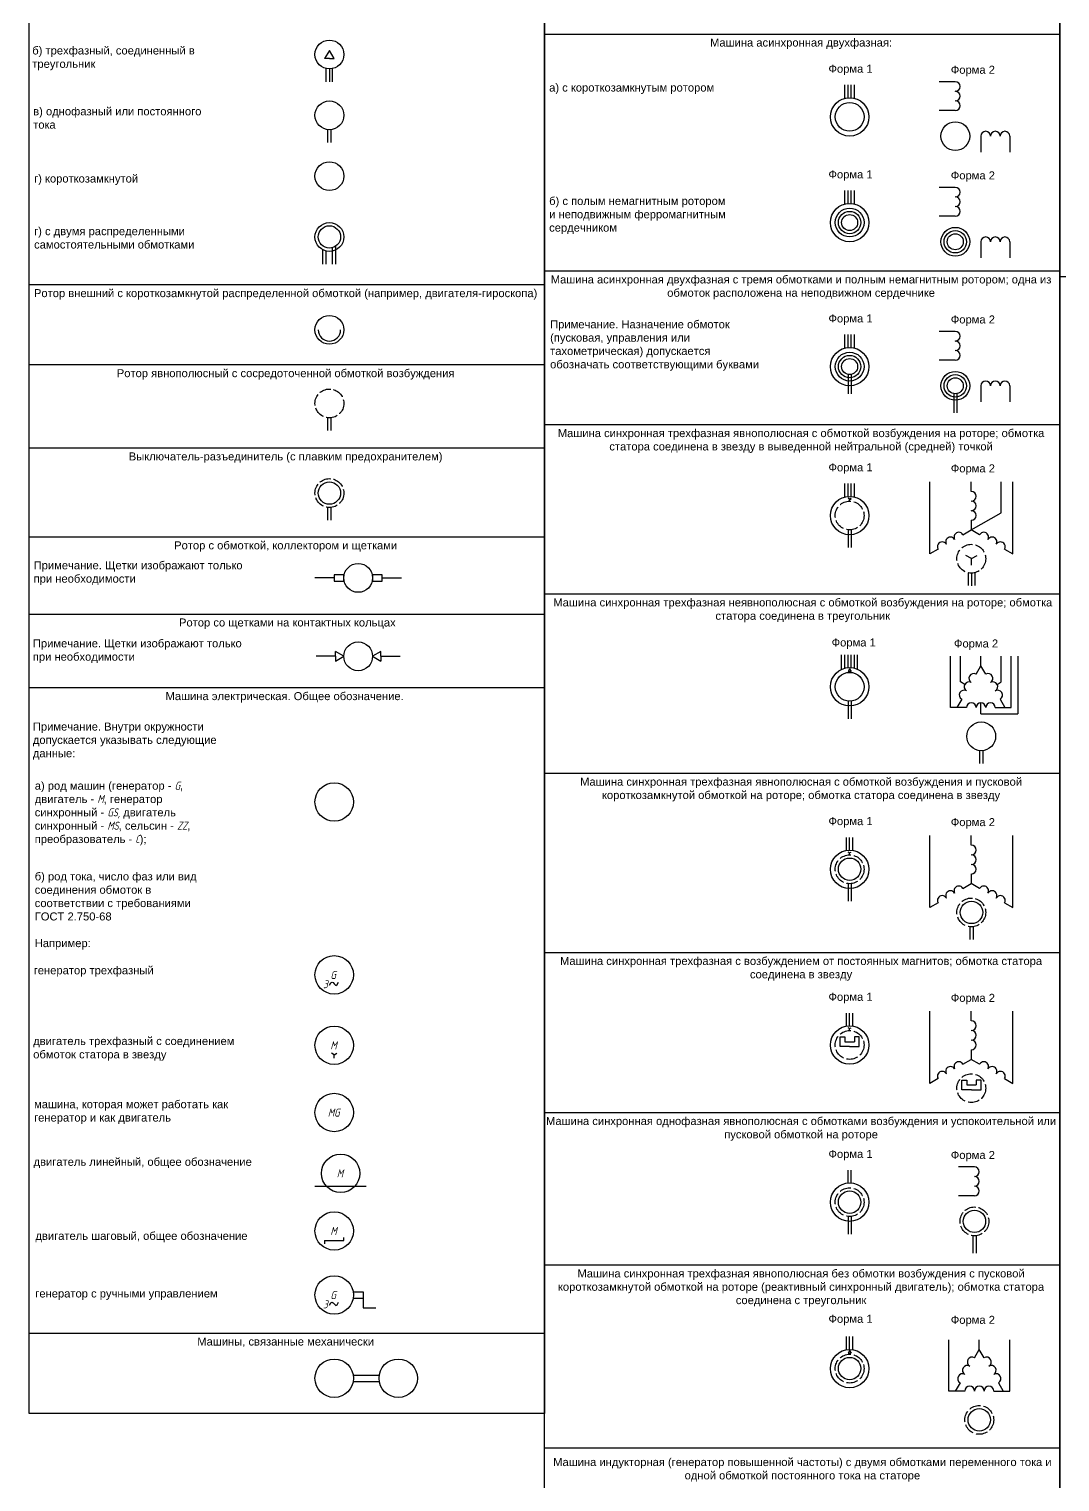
# Model space of a CAD drawing. Header units: millimetres. Extents: x 1912 to 3443, y 575 to 2353.
# Drawn here: x 2140.7 to 2462.7, y 1326.6 to 1780.4 of the extents above; entities that cross this region are included whole.
import ezdxf

# ---------------------------------------------------------------- set-up
doc = ezdxf.new("R2010")
doc.units = ezdxf.units.MM
doc.linetypes.add('ACAD_ISO02W100', pattern=[15, 12, -3])
doc.layers.add('Пунктир', color=7, linetype='ACAD_ISO02W100')
doc.styles.get("Standard").update_dxf_attribs({"font": 'arial.ttf'})
pattern_1 = [(0, (0, -18.579), (0, 6.985), [5.08, -1.905]), (90, (0, -18.579), (-6.985, 4e-16), [5.08, -1.905])]

msp = doc.modelspace()

# ---------------------------------------------------------------- hatches: boundary and pattern name
h = msp.add_hatch()
h.set_pattern_fill('ANGLE', color=256)
h.set_pattern_definition(pattern_1)
h.paths.add_polyline_path([(2183.27, 1676.28, -0.010761), (2183.41, 1676.06), (2183.67, 1676.06, 0.584546)])
h.paths.add_polyline_path([(2183.27, 1676.28, 0.262191), (2183.15, 1676.06, 0.267949), (2183.28, 1675.83), (2183.41, 1676.06, 0.010761)])
h.paths.add_polyline_path([(2183.41, 1676.06), (2183.28, 1675.83, 0.262191), (2183.53, 1675.83, 0.010761)])
h.paths.add_polyline_path([(2183.67, 1676.06), (2183.41, 1676.06, -0.010761), (2183.53, 1675.83, 0.273724)])
h.paths.add_polyline_path([(2203.89, 1676.31, 0.13713), (2203.75, 1676.28, -0.010761), (2203.89, 1676.06)])
h.paths.add_polyline_path([(2203.75, 1676.28, 0.262191), (2203.63, 1676.06, 0.267949), (2203.76, 1675.83), (2203.89, 1676.06, 0.010761)])
h.paths.add_polyline_path([(2203.89, 1676.06), (2203.76, 1675.83, 0.262191), (2204.01, 1675.83, 0.010761)])
h.paths.add_polyline_path([(2203.89, 1676.31), (2203.89, 1676.06, -0.010761), (2204.01, 1675.83, 0.273724), (2204.15, 1676.06, 0.414214)])
h = msp.add_hatch()
h.set_pattern_fill('ANGLE', color=256)
h.set_pattern_definition(pattern_1)
h.paths.add_polyline_path([(2155.27, 1643.04), (2155.01, 1643.04, -0.010761), (2155, 1642.79, 0.420531)])
h.paths.add_polyline_path([(2155, 1643.3, -0.010761), (2155.01, 1643.04), (2155.27, 1643.04, 0.420531)])
h.paths.add_polyline_path([(2155, 1643.3, 0.407924), (2154.75, 1643.04, 0.407924), (2155, 1642.79, 0.021524)])

# ---------------------------------------------------------------- linework, layer by layer
for p, q in [((2301.69, 1778.89), (2462.69, 1778.89)), ((2234.5, 1773.79), (2233, 1771.2)), ((2234.5, 1771.2), (2233, 1771.2)), ((2236, 1771.2), (2234.5, 1773.79)), ((2234.5, 1771.2), (2236, 1771.2)), ((2233.5, 1764), (2233.5, 1768.11)), ((2234.5, 1768), (2234.5, 1764)), ((2235.5, 1764), (2235.5, 1768.11)), ((2395.5, 1758.81), (2395.5, 1763)), ((2396.5, 1758.98), (2396.5, 1763)), ((2397.5, 1758.98), (2397.5, 1763)), ((2398.5, 1758.81), (2398.5, 1763)), ((2430, 1764), (2425, 1764)), ((2430, 1755), (2425, 1755)), ((2234, 1745), (2234, 1749.03)), ((2235, 1745), (2235, 1749.03)), ((2438, 1747), (2438, 1742)), ((2447, 1747), (2447, 1742)), ((2395.5, 1725.81), (2395.5, 1730)), ((2396.5, 1725.98), (2396.5, 1730)), ((2397.5, 1725.98), (2397.5, 1730)), ((2398.5, 1725.81), (2398.5, 1730)), ((2430, 1731), (2425, 1731)), ((2430, 1722), (2425, 1722)), ((2232.5, 1707), (2232.5, 1711.47)), ((2233.5, 1707), (2233.5, 1711.11)), ((2235.5, 1707), (2235.5, 1712.15)), ((2236.5, 1707), (2236.5, 1712.63)), ((2438, 1714), (2438, 1709)), ((2447, 1714), (2447, 1709)), ((2301.69, 1704.89), (2462.69, 1704.89)), ((2462.69, 1703.16), (2623.69, 1703.16)), ((2140.69, 1700.61), (2301.69, 1700.61)), ((2395.5, 1680.81), (2395.5, 1685)), ((2396.5, 1680.98), (2396.5, 1685)), ((2397.5, 1680.98), (2397.5, 1685)), ((2398.5, 1680.81), (2398.5, 1685)), ((2430, 1686), (2425, 1686)), ((2140.69, 1675.61), (2301.69, 1675.61)), ((2430, 1677), (2425, 1677)), ((2396.5, 1672.55), (2396.5, 1666.53)), ((2397.5, 1672.55), (2397.5, 1666.53)), ((2429.5, 1666.55), (2429.5, 1660.53)), ((2430.5, 1666.55), (2430.5, 1660.53)), ((2438, 1669), (2438, 1664)), ((2447, 1669), (2447, 1664)), ((2234, 1655), (2234, 1659.03)), ((2235, 1655), (2235, 1659.03)), ((2301.69, 1656.89), (2462.69, 1656.89)), ((2140.69, 1649.61), (2301.69, 1649.61)), ((2395.5, 1634.28), (2395.5, 1638.47)), ((2396.5, 1634.45), (2396.5, 1638.47)), ((2397.5, 1634.45), (2397.5, 1638.47)), ((2398.5, 1634.28), (2398.5, 1638.47)), ((2422.01, 1616.5), (2422.01, 1639.01)), ((2435, 1636), (2435, 1639)), ((2444.29, 1629.37), (2444.29, 1639.01)), ((2447.99, 1616.5), (2447.99, 1639.01)), ((2397, 1633.61), (2396.57, 1633.86)), ((2397, 1633.61), (2397.43, 1633.86)), ((2234, 1627), (2234, 1631.03)), ((2235, 1627), (2235, 1631.03)), ((2397, 1633.11), (2397, 1633.61)), ((2397, 1633.61), (2397.5, 1633.61)), ((2435, 1624), (2444.29, 1629.37)), ((2435, 1627), (2435, 1624)), ((2140.69, 1621.83), (2301.69, 1621.83)), ((2396.5, 1624.01), (2396.5, 1618.49)), ((2397.5, 1624.01), (2397.5, 1618.49)), ((2432.4, 1622.5), (2435, 1624)), ((2437.6, 1622.5), (2435, 1624)), ((2424.61, 1618), (2422.01, 1616.5)), ((2435.07, 1615.01), (2433.34, 1616.01)), ((2435.07, 1615.01), (2436.8, 1616.01)), ((2445.39, 1618), (2447.99, 1616.5)), ((2435.07, 1613.01), (2435.07, 1615.01)), ((2236, 1609), (2230, 1609)), ((2239, 1610), (2236, 1610)), ((2236, 1610), (2236, 1609)), ((2236, 1609), (2236, 1608)), ((2236, 1608), (2239, 1608)), ((2239, 1609), (2239, 1610)), ((2239, 1608), (2239, 1609)), ((2248, 1610), (2248, 1609)), ((2251, 1610), (2248, 1610)), ((2248, 1609), (2248, 1608)), ((2248, 1608), (2251, 1608)), ((2251, 1609), (2251, 1610)), ((2251, 1608), (2251, 1609)), ((2251, 1609), (2257, 1609)), ((2434.07, 1610.6), (2434.07, 1606.6)), ((2435.07, 1610.5), (2435.07, 1606.5)), ((2436.07, 1610.63), (2436.07, 1606.63)), ((2301.69, 1604), (2462.69, 1604)), ((2140.69, 1597.72), (2301.69, 1597.72)), ((2236.4, 1584.5), (2230.4, 1584.5)), ((2236.4, 1584.5), (2236.4, 1586)), ((2239, 1584.5), (2236.4, 1586)), ((2236.4, 1584.5), (2236.4, 1583)), ((2236.4, 1583), (2239, 1584.5)), ((2250.6, 1586), (2248, 1584.5)), ((2248, 1584.5), (2250.6, 1583)), ((2250.6, 1584.5), (2250.6, 1586)), ((2250.6, 1584.5), (2256.6, 1584.5)), ((2250.6, 1584.5), (2250.6, 1583)), ((2394.5, 1580.45), (2394.5, 1585)), ((2395.5, 1580.8), (2395.5, 1585)), ((2396.5, 1581), (2396.5, 1585)), ((2397.5, 1580.97), (2397.5, 1585)), ((2398.5, 1580.8), (2398.5, 1585)), ((2399.5, 1580.45), (2399.5, 1585)), ((2428.5, 1568.5), (2428.5, 1584.5)), ((2431.66, 1576.51), (2431.66, 1584.51)), ((2438, 1581.5), (2438, 1584.5)), ((2444.35, 1576.5), (2444.35, 1584.5)), ((2447.5, 1568.5), (2447.5, 1584.5)), ((2449.5, 1584.5), (2449.5, 1566.5)), ((2397, 1580.58), (2396.5, 1579.71)), ((2397.5, 1579.71), (2396.5, 1579.71)), ((2397, 1580.58), (2397.5, 1579.71)), ((2436.5, 1578.9), (2438, 1581.5)), ((2439.5, 1578.9), (2438, 1581.5)), ((2432.95, 1575.75), (2431.66, 1576.51)), ((2443.05, 1575.75), (2444.35, 1576.5)), ((2140.69, 1574.72), (2301.69, 1574.72)), ((2396.5, 1570.52), (2396.5, 1565.01)), ((2397.5, 1570.52), (2397.5, 1565.01)), ((2432, 1571.1), (2430.5, 1568.5)), ((2444, 1571.1), (2445.5, 1568.5)), ((2430.5, 1568.5), (2428.5, 1568.5)), ((2433.5, 1568.5), (2430.5, 1568.5)), ((2438, 1566.5), (2438, 1570)), ((2438, 1566.5), (2449.5, 1566.5)), ((2442.5, 1568.5), (2445.5, 1568.5)), ((2445.5, 1568.5), (2447.5, 1568.5)), ((2437.6, 1555.03), (2437.6, 1551.03)), ((2438.6, 1555.03), (2438.6, 1551.03)), ((2301.69, 1548), (2462.69, 1548)), ((2396, 1523.89), (2396, 1527.89)), ((2397, 1523.97), (2397, 1527.89)), ((2398, 1523.89), (2398, 1527.89)), ((2422.01, 1506), (2422.01, 1528.51)), ((2435, 1525.5), (2435, 1528.5)), ((2447.99, 1506), (2447.99, 1528.51)), ((2397, 1523.11), (2396.57, 1523.36)), ((2397, 1523.11), (2397.43, 1523.36)), ((2397, 1522.61), (2397, 1523.11)), ((2435, 1516.5), (2435, 1513.5)), ((2396.5, 1513.5), (2396.5, 1507.99)), ((2397.5, 1513.5), (2397.5, 1507.99)), ((2432.4, 1512), (2435, 1513.5)), ((2437.6, 1512), (2435, 1513.5)), ((2424.61, 1507.5), (2422.01, 1506)), ((2445.39, 1507.5), (2447.99, 1506)), ((2434.57, 1500.02), (2434.57, 1496)), ((2435.57, 1500.04), (2435.57, 1496)), ((2301.69, 1492), (2462.69, 1492)), ((2396, 1469), (2396, 1473)), ((2397, 1469.08), (2397, 1473)), ((2398, 1469), (2398, 1473)), ((2422.01, 1451.11), (2422.01, 1473.62)), ((2435, 1470.61), (2435, 1473.61)), ((2447.99, 1451.11), (2447.99, 1473.62)), ((2397, 1468.22), (2396.57, 1468.47)), ((2397, 1468.22), (2397.43, 1468.47)), ((2397, 1467.72), (2397, 1468.22)), ((2394, 1462.59), (2394, 1465.59)), ((2394, 1465.59), (2395.5, 1465.59)), ((2397, 1462.59), (2394, 1462.59)), ((2395.5, 1465.59), (2395.5, 1464.09)), ((2395.5, 1464.09), (2398.5, 1464.09)), ((2397, 1462.59), (2400, 1462.59)), ((2400, 1465.59), (2398.5, 1465.59)), ((2398.5, 1465.59), (2398.5, 1464.09)), ((2400, 1462.59), (2400, 1465.59)), ((2435, 1461.61), (2435, 1458.61)), ((2236, 1460), (2235.13, 1460.5)), ((2236, 1460), (2236.87, 1460.5)), ((2236, 1459), (2236, 1460)), ((2432.4, 1457.11), (2435, 1458.61)), ((2437.6, 1457.11), (2435, 1458.61)), ((2424.61, 1452.61), (2422.01, 1451.11)), ((2445.39, 1452.61), (2447.99, 1451.11)), ((2432.07, 1449.12), (2432.07, 1452.12)), ((2432.07, 1452.12), (2433.57, 1452.12)), ((2435.07, 1449.12), (2432.07, 1449.12)), ((2433.57, 1452.12), (2433.57, 1450.62)), ((2433.57, 1450.62), (2436.57, 1450.62)), ((2435.07, 1449.12), (2438.07, 1449.12)), ((2438.07, 1452.12), (2436.57, 1452.12)), ((2436.57, 1452.12), (2436.57, 1450.62)), ((2438.07, 1449.12), (2438.07, 1452.12)), ((2301.69, 1442), (2462.69, 1442)), ((2396.5, 1419.98), (2396.5, 1424)), ((2397.5, 1419.98), (2397.5, 1424)), ((2435.98, 1425), (2430.98, 1425)), ((2230, 1419), (2246, 1419)), ((2435.98, 1416), (2430.98, 1416)), ((2396.5, 1409.5), (2396.5, 1403.99)), ((2397.5, 1409.5), (2397.5, 1403.99)), ((2239, 1402), (2239, 1403)), ((2435.48, 1403.53), (2435.48, 1398.02)), ((2436.48, 1403.53), (2436.48, 1398.02)), ((2233, 1402), (2239, 1402)), ((2233, 1402), (2233, 1401)), ((2301.69, 1394.39), (2462.69, 1394.39)), ((2241.92, 1386), (2245, 1386)), ((2245, 1386), (2245, 1381)), ((2241.92, 1384), (2245, 1384)), ((2245, 1381), (2249, 1381)), ((2140.69, 1373.11), (2301.69, 1373.11)), ((2396, 1367.92), (2396, 1372)), ((2397, 1368), (2397, 1372)), ((2398, 1367.92), (2398, 1372)), ((2428, 1355), (2428, 1371)), ((2437.5, 1367.99), (2437.5, 1370.99)), ((2447, 1355), (2447, 1371)), ((2397, 1367.71), (2396.5, 1366.84)), ((2397.5, 1366.84), (2396.5, 1366.84)), ((2397, 1367.71), (2397.5, 1366.84)), ((2436, 1365.39), (2437.5, 1367.99)), ((2439, 1365.39), (2437.5, 1367.99)), ((2241.92, 1360), (2250.08, 1360)), ((2241.92, 1358), (2250.08, 1358)), ((2431.5, 1357.6), (2430, 1355)), ((2443.5, 1357.6), (2445, 1355)), ((2430, 1355), (2428, 1355)), ((2433, 1355), (2430, 1355)), ((2442, 1355), (2445, 1355)), ((2445, 1355), (2447, 1355)), ((2301.69, 1337.25), (2462.69, 1337.25))]:
    msp.add_line(p, q)
for points in [[(2140.69, 2078.44), (2301.69, 2078.72), (2301.69, 1347.94), (2140.69, 1347.94)], [(2301.69, 2078.72), (2462.69, 2079), (2462.69, 575), (2301.69, 575)], [(2462.69, 2079), (2623.69, 2079.28), (2623.69, 574.93), (2462.69, 575)]]:
    msp.add_lwpolyline(points, close=True)
for centre, radius in [((2234.5, 1772.5), 4.5), ((2234.5, 1753.5), 4.5), ((2397, 1753), 6), ((2397, 1753.01), 4.5), ((2430, 1747), 4.5), ((2234.5, 1734.5), 4.5), ((2397, 1720), 6), ((2397, 1720), 4.5), ((2397, 1720), 3.5), ((2397, 1720), 2.5), ((2234.5, 1715.5), 4.5), ((2234.5, 1715.5), 3.5), ((2430, 1714), 4.5), ((2430, 1714), 3.5), ((2430, 1714), 2.5), ((2234.5, 1686.5), 4.5), ((2397, 1675), 6), ((2397, 1675), 4.5), ((2397, 1675), 3.5), ((2397, 1675), 2.5), ((2430, 1669), 4.5), ((2430, 1669), 3.5), ((2430, 1669), 2.5), ((2234.5, 1635.5), 3.5), ((2397, 1628.47), 6), ((2243.5, 1609), 4.5), ((2243.5, 1584.5), 4.5), ((2397, 1574.99), 6), ((2397, 1574.99), 4.5), ((2438.1, 1559.5), 4.5), ((2236, 1539), 6), ((2397, 1517.97), 6), ((2397, 1518), 3.5), ((2435.07, 1504.51), 3.5), ((2236, 1485), 6), ((2236, 1463), 6), ((2397, 1463.08), 6), ((2236, 1442), 6), ((2238, 1423), 6), ((2397, 1414), 6), ((2397, 1414), 3.5), ((2435.98, 1408), 3.5), ((2236, 1405), 6), ((2236, 1385), 6), ((2397, 1362), 6), ((2236, 1359), 6), ((2256, 1359), 6), ((2397, 1362.02), 3.5), ((2437.5, 1346), 3.5)]:
    msp.add_circle(centre, radius)
for centre, radius, start, end in [((2430, 1762.5), 1.5, 270, 90), ((2430, 1759.5), 1.5, 270, 90), ((2430, 1756.5), 1.5, 270, 90), ((2439.5, 1747), 1.5, 0, 180), ((2442.5, 1747), 1.5, 0, 180), ((2445.5, 1747), 1.5, 0, 180), ((2430, 1729.5), 1.5, 270, 90), ((2430, 1726.5), 1.5, 270, 90), ((2430, 1723.5), 1.5, 270, 90), ((2439.5, 1714), 1.5, 0, 180), ((2442.5, 1714), 1.5, 0, 180), ((2445.5, 1714), 1.5, 0, 180), ((2234.5, 1686.5), 3.5, 180, 0), ((2430, 1684.5), 1.5, 270, 90), ((2430, 1681.5), 1.5, 270, 90), ((2430, 1678.5), 1.5, 270, 90), ((2439.5, 1669), 1.5, 0, 180), ((2442.5, 1669), 1.5, 0, 180), ((2445.5, 1669), 1.5, 0, 180), ((2435, 1634.5), 1.5, 270, 90), ((2435, 1631.5), 1.5, 270, 90), ((2435, 1628.5), 1.5, 270, 90), ((2425.91, 1618.75), 1.5, 30, 210), ((2428.5, 1620.25), 1.5, 30, 210), ((2431.1, 1621.75), 1.5, 30, 210), ((2438.9, 1621.75), 1.5, 330, 150), ((2441.5, 1620.25), 1.5, 330, 150), ((2444.09, 1618.75), 1.5, 330, 150), ((2434.25, 1575), 1.5, 60, 240), ((2435.75, 1577.6), 1.5, 60, 240), ((2440.25, 1577.6), 1.5, 299.9999, 119.9999), ((2441.75, 1575), 1.5, 299.9999, 119.9999), ((2432.75, 1572.4), 1.5, 60, 240), ((2443.25, 1572.4), 1.5, 299.9999, 119.9999), ((2435, 1568.5), 1.5, 0, 180), ((2438, 1568.5), 1.5, 0, 180), ((2441, 1568.5), 1.5, 0, 180), ((2435, 1524), 1.5, 270, 90), ((2435, 1521), 1.5, 270, 90), ((2435, 1518), 1.5, 270, 90), ((2431.1, 1511.25), 1.5, 30, 210), ((2438.9, 1511.25), 1.5, 330, 150), ((2425.91, 1508.25), 1.5, 30, 210), ((2428.5, 1509.75), 1.5, 30, 210), ((2441.5, 1509.75), 1.5, 330, 150), ((2444.09, 1508.25), 1.5, 330, 150), ((2435, 1469.11), 1.5, 270, 90), ((2435, 1466.11), 1.5, 270, 90), ((2435, 1463.11), 1.5, 270, 90), ((2431.1, 1456.36), 1.5, 30, 210), ((2438.9, 1456.36), 1.5, 330, 150), ((2425.91, 1453.36), 1.5, 30, 210), ((2428.5, 1454.86), 1.5, 30, 210), ((2441.5, 1454.86), 1.5, 330, 150), ((2444.09, 1453.36), 1.5, 330, 150), ((2435.98, 1423.5), 1.5, 270, 90), ((2435.98, 1420.5), 1.5, 270, 90), ((2435.98, 1417.5), 1.5, 270, 90), ((2433.75, 1361.5), 1.5, 60, 240), ((2435.25, 1364.09), 1.5, 60, 240), ((2439.75, 1364.09), 1.5, 299.9999, 119.9999), ((2441.25, 1361.5), 1.5, 299.9999, 119.9999), ((2432.25, 1358.9), 1.5, 60, 240), ((2442.75, 1358.9), 1.5, 299.9999, 119.9999), ((2434.5, 1355), 1.5, 0, 180), ((2437.5, 1355), 1.5, 0, 180), ((2440.5, 1355), 1.5, 0, 180)]:
    msp.add_arc(centre, radius, start, end)
for points in [[(2234.5, 1481.77), (2236, 1484.69), (2236, 1479.74), (2237.35, 1482.72)], [(2234.5, 1381.77), (2236, 1384.69), (2236, 1379.74), (2237.35, 1382.72)]]:
    msp.add_open_spline(points, degree=3)
at = {"layer": 'Пунктир', "ltscale": 0.3}
for centre in [(2234.5, 1663.5), (2234.5, 1635.5), (2397, 1628.48), (2435, 1615), (2397, 1517.98), (2435, 1504.5), (2397, 1463.09), (2435, 1449.61), (2397, 1413.98), (2435.98, 1408), (2397, 1362), (2437.5, 1345.98)]:
    msp.add_circle(centre, 4.5, dxfattribs=at)

# ---------------------------------------------------------------- texts
at = {"char_height": 2.5, "attachment_point": 1}
for s, width, heights, insert in [('б) трехфазный, соединенный в треугольник', 56.3975, [-7.46], (2141.69, 1775)), ('Форма 1', 15.835, [-3.21], (2390.38, 1769.3)), ('Форма 2', 15.835, [-3.21], (2428.59, 1768.98)), ('а) с короткозамкнутым ротором', 56.3975, [-3.28], (2303.15, 1763.42)), ('в) однофазный или постоянного тока', 56.3975, [-6.75], (2141.98, 1756)), ('г) короткозамкнутой', 56.3975, [-3.28], (2142.27, 1735)), ('Форма 1', 15.835, [-3.21], (2390.38, 1736.3)), ('Форма 2', 15.835, [-3.21], (2428.59, 1735.98)), ('б) с полым немагнитным ротором и неподвижным ферромагнитным сердечником', 56.3975, [-11.59], (2303.14, 1728)), ('г) с двумя распределенными самостоятельными обмотками', 56.3975, [-6.81], (2142.26, 1718.55)), ('Примечание. Назначение обмоток (пусковая, управления или тахометрическая) допускается обозначать соответствующими буквами', 65.731, [-15.94], (2303.44, 1689.47)), ('Форма 1', 15.835, [-3.21], (2390.38, 1691.3)), ('Форма 2', 15.835, [-3.21], (2428.59, 1690.98)), ('Форма 1', 15.835, [-3.21], (2390.38, 1644.78)), ('Форма 2', 15.835, [-3.21], (2428.59, 1644.46)), ('Примечание. Щетки изображают только при необходимости', 65.731, [-7.48], (2142.13, 1614.19)), ('Примечание. Щетки изображают только при необходимости', 65.731, [-7.48], (2141.87, 1589.81)), ('Форма 1', 15.835, [-3.21], (2391.38, 1590.08)), ('Форма 2', 15.835, [-3.21], (2429.59, 1589.76)), ('Примечание. Внутри окружности допускается указывать следующие данные:', 65.731, [-11.35], (2141.87, 1563.81)), ('а) род машин (генератор - {\\fGOST type A|b0|i1|c0|p2;G}, двигатель - {\\fGOST type A|b0|i1|c0|p2;M}, генератор синхронный - {\\fGOST type A|b0|i1|c0|p2;GS,\\fArial|b0|i1|c204|p34; }двигатель синхронный - {\\fGOST type A|b0|i1|c0|p2;MS}, сельсин - {\\fGOST type A|b0|i1|c0|p2;ZZ}, преобразователь - {\\fGOST type A|b0|i1|c204|p2;С});', 56.3975, [-20.04], (2142.46, 1545.34)), ('Форма 1', 15.835, [-3.21], (2390.38, 1534.27)), ('Форма 2', 15.835, [-3.21], (2428.59, 1533.96)), ('б) род тока, число фаз или вид соединения обмоток в соответствии с требованиями ГОСТ 2.750-68\\P\\PНапример:', 56.3975, [-24.25], (2142.46, 1517)), ('генератор трехфазный', 65.731, [-3.19], (2142.15, 1487.68)), ('Форма 1', 15.835, [-3.21], (2390.38, 1479.39)), ('Форма 2', 15.835, [-3.21], (2428.59, 1479.07)), ('двигатель трехфазный с соединением обмоток статора в звезду', 65.731, [-7.46], (2141.98, 1465.58)), ('машина, которая может работать как генератор и как двигатель', 65.731, [-7.42], (2142.26, 1445.84)), ('Форма 1', 15.835, [-3.21], (2390.38, 1430.3)), ('Форма 2', 15.835, [-3.21], (2428.59, 1429.98)), ('двигатель линейный, общее обозначение', 65.731, [-6.83], (2142.09, 1427.85)), ('двигатель шаговый, общее обозначение', 65.731, [-6.83], (2142.67, 1404.72)), ('генератор с ручными управлением', 65.731, [-3.23], (2142.63, 1386.72)), ('Форма 1', 15.835, [-3.21], (2390.38, 1378.81)), ('Форма 2', 15.835, [-3.21], (2428.59, 1378.49))]:
    msp.add_mtext_dynamic_manual_height_columns(s, width=width, gutter_width=12.5, heights=heights, dxfattribs=dict(at, insert=insert))
at = {"color": 242, "true_color": 0xcd2027, "char_height": 2.5, "attachment_point": 1}
for s, heights, insert in [('\\pxqc;{\\C1;Машина асинхронная двухфазная:}', [-3.23], (2301.83, 1777.48)), ('\\pxqc;Машина асинхронная двухфазная с тремя обмотками и полным немагнитным ротором; одна из обмоток расположена на неподвижном сердечнике', [-7.48], (2301.83, 1703.48)), ('\\pxqc;{\\C1;Ротор внешний с короткозамкнутой распределенной обмоткой (например, двигателя-гироскопа)}', [-3.29], (2140.83, 1699.2)), ('\\pxqc;Ротор явнополюсный с сосредоточенной обмоткой возбуждения', [-3.29], (2140.83, 1674.2)), ('\\pxqc;Машина синхронная трехфазная явнополюсная с обмоткой возбуждения на роторе; обмотка статора соединена в звезду в выведенной нейтральной (средней) точкой', [-7.5], (2301.83, 1655.48)), ('\\pxqc;Выключатель-разъединитель (с плавким предохранителем)', [-3.28], (2140.83, 1648.2)), ('\\pxqc;Ротор с обмоткой, коллектором и щетками', [-3.25], (2140.83, 1620.42)), ('\\pxqc;Машина синхронная трехфазная неявнополюсная с обмоткой возбуждения на роторе; обмотка статора соединена в треугольник', [-7.46], (2302.36, 1602.59)), ('\\pxqc;Ротор со щетками на контактных кольцах', [-3.19], (2141.36, 1596.32)), ('\\pxqc;Машина электрическая. Общее обозначение.', [-3.25], (2140.51, 1573.32)), ('\\pxqc;Машина синхронная трехфазная явнополюсная с обмоткой возбуждения и пусковой короткозамкнутой обмоткой на роторе; обмотка статора соединена в звезду', [-7.52], (2301.83, 1546.59)), ('\\pxqc;Машина синхронная трехфазная с возбуждением от постоянных магнитов; обмотка статора соединена в звезду', [-7.46], (2301.83, 1490.59)), ('\\pxqc;Машина синхронная однофазная явнополюсная с обмотками возбуждения и успокоительной или пусковой обмоткой на роторе', [-7.52], (2301.83, 1440.59)), ('\\pxqc;Машина синхронная трехфазная явнополюсная без обмотки возбуждения с пусковой короткозамкнутой обмоткой на роторе (реактивный синхронный двигатель); обмотка статора соединена с треугольник', [-11.69], (2301.83, 1392.98)), ('\\pxqc;Машины, связанные механически', [-2.99], (2140.83, 1371.71)), ('\\pxqc;Машина индукторная (генератор повышенной частоты) с двумя обмотками переменного тока и одной обмоткой постоянного тока на статоре', [-7.48], (2302.24, 1334.06))]:
    msp.add_mtext_dynamic_manual_height_columns(s, width=160, gutter_width=12.5, heights=heights, dxfattribs=dict(at, insert=insert))
at = {"char_height": 2.5, "width": 2.428, "attachment_point": 1}
for s, insert in [('{\\fGOST type A|b0|i1|c0|p2;G}', (2234.8, 1486.23)), ('{\\fGOST type A|b0|i1|c204|p2;3}', (2232.56, 1483.33)), ('{\\fGOST type A|b0|i1|c0|p2;M}', (2234.8, 1464.23)), ('{\\fGOST type A|b0|i1|c0|p2;MG}', (2234, 1443.23)), ('{\\fGOST type A|b0|i1|c0|p2;M}', (2236.8, 1424.23)), ('{\\fGOST type A|b0|i1|c0|p2;M}', (2234.8, 1406.23)), ('{\\fGOST type A|b0|i1|c0|p2;G}', (2234.8, 1386.23)), ('{\\fGOST type A|b0|i1|c204|p2;3}', (2232.56, 1383.33))]:
    msp.add_mtext(s, dxfattribs=dict(at, insert=insert))

doc.saveas('drawing.dxf')
